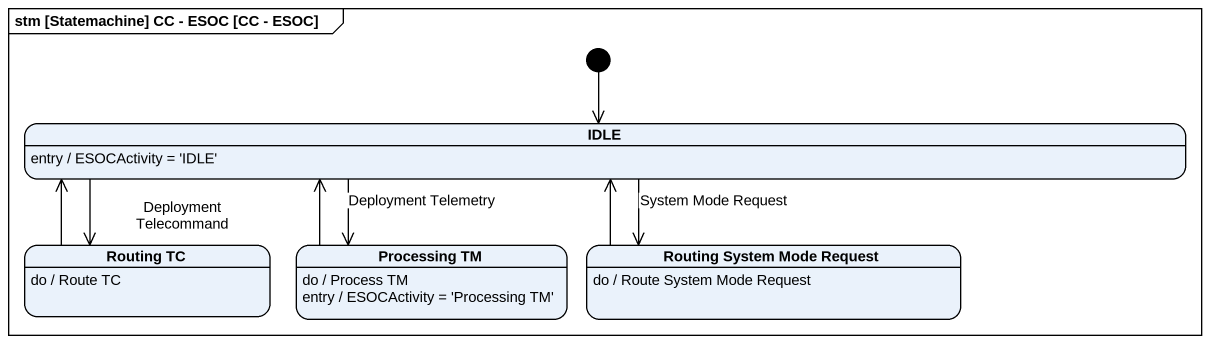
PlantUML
@startuml
mainframe stm [Statemachine] CC - ESOC [CC - ESOC]
hide empty description
state IDLE
IDLE : entry / ESOCActivity = 'IDLE'
state "Routing TC" as Routing_TC
Routing_TC : do / Route TC
state "Processing TM" as Processing_TM
Processing_TM : do / Process TM
Processing_TM : entry / ESOCActivity = 'Processing TM'
state "Routing System Mode Request" as Routing_System_Mode_Request
Routing_System_Mode_Request : do / Route System Mode Request
[*] --> IDLE
IDLE -left-> Routing_TC : Deployment Telecommand
IDLE --> Processing_TM : Deployment Telemetry
IDLE --> Routing_System_Mode_Request : System Mode Request
Routing_TC -right-> IDLE
Processing_TM -up-> IDLE
Routing_System_Mode_Request -up-> IDLE
@enduml
